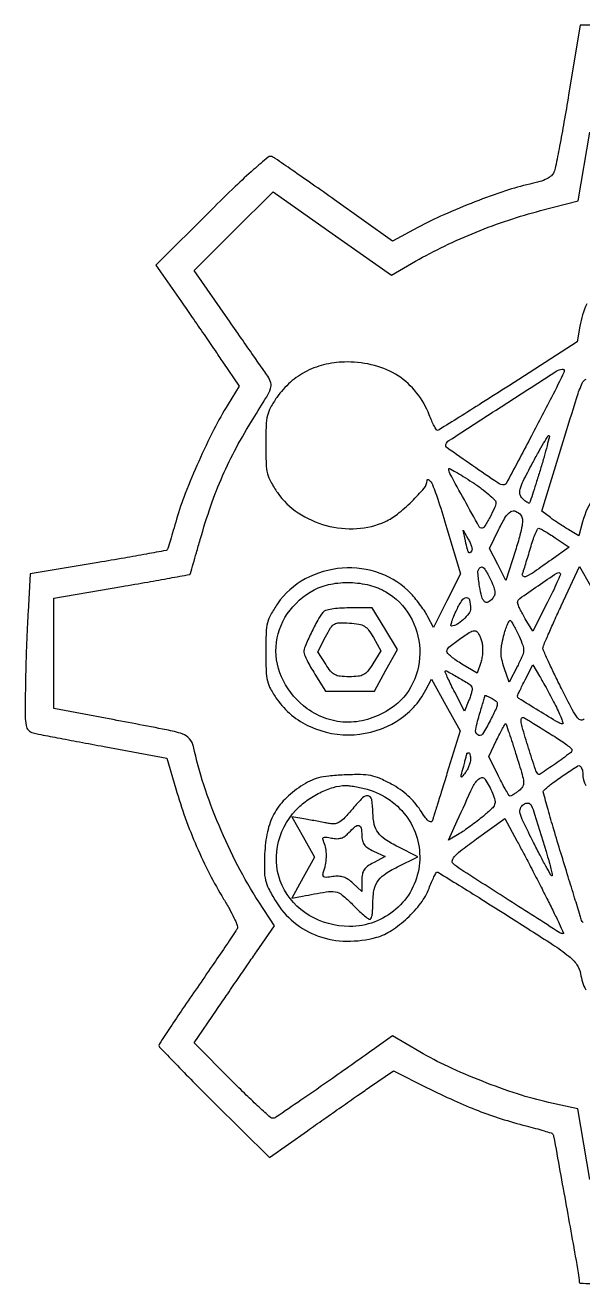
# Model space of a CAD drawing. Extents: x 0 to 351, y 1 to 349.
# Drawn here: x 0.1 to 154, y 1 to 349 of the extents above; entities that cross this region are included whole.
import ezdxf

# ---------------------------------------------------------------- set-up
doc = ezdxf.new("R2010")
doc.units = 0

msp = doc.modelspace()

# ---------------------------------------------------------------- linework, layer by layer
for points in [[(175.051266, 349), (153.319348, 349), (150.099843, 329.75, -0.002299), (148.805667, 322.224762, -0.003267), (147.580623, 315.547371, -0.001847), (146.489383, 309.923956, -0.047213), (146.044779, 308.43254, -0.11402), (145.320003, 307.398051, -0.067016), (144.066148, 306.54251, -0.045353), (142.15741, 305.792743, -0.01676), (139.35461, 305.076684, 0.026126), (132.687057, 303.239618, 0.012137), (124.23738, 300.199544, 0.012103), (115.659254, 296.634852, 0.019012), (108.493734, 293.119712), (101.487469, 289.345771), (85.493734, 300.718908, 0.00139), (79.267317, 305.120508, 0.002081), (73.80315, 308.926647, 0.000851), (69.102059, 312.160477, 0.045741), (68.155286, 312.689357, 0.286581), (67.134782, 312.54535, 0.006109), (63.1217, 309.091754, 0.010808), (58.053462, 304.422575, 0.004641), (51.483582, 297.983607), (36.156591, 282.680547), (43.188139, 272.590273, -0.000924), (46.206557, 268.24174, -0.000725), (49.463081, 263.516989, -0.000733), (52.478289, 259.114928, -0.001806), (54.675556, 255.871819), (59.131424, 249.243637), (56.077052, 244.279649, 0.020872), (52.153939, 237.263766, 0.011875), (47.973939, 228.484774, 0.011878), (44.270403, 219.648138, 0.024024), (41.86122, 212.5, -0.001898), (40.968062, 209.403706, -0.002905), (40.168066, 206.727176, -0.001008), (39.45996, 204.423922, -0.078559), (39.291736, 204.081875, -0.195369), (38.975374, 203.87863, -0.000478), (33.576253, 202.872638, -0.002908), (27.45761, 201.775401, -0.001794), (20.248542, 200.55248), (1.5, 197.44121), (0.872536, 186.970605, 0.004065), (0.623067, 182.151954, 0.002263), (0.393395, 176.276649, 0.002256), (0.214716, 170.329037, 0.003653), (0.122536, 165.269052, 0.00323), (0.090627, 158.098103, 0.044189), (0.325605, 155.503871, 0.147753), (0.982066, 154.218022, 0.142298), (2.25, 153.487529, 0.011838), (3.801969, 153.146488, 0.000585), (8.939584, 152.15062, 0.000946), (15.048219, 150.985927, 0.000683), (21.863479, 149.709497), (39.226958, 146.48204), (41.677625, 137.993442, 0.016283), (44.272844, 129.991527, 0.015752), (47.409519, 122.085192, 0.016011), (50.977762, 114.529362, 0.018487), (54.867012, 107.579429, -0.010781), (56.45045, 104.849467, -0.015749), (57.715482, 102.374693, -0.01115), (58.640013, 100.29744, -0.198331), (58.643509, 99.579429, -0.05061), (58.233959, 98.807597, -0.000673), (55.21874, 94.307428, -0.00192), (51.696966, 89.10972, -0.001259), (47.601975, 83.147985, 0.001881), (43.537743, 77.215239, 0.003003), (40.11433, 72.111725, 0.000636), (37.142248, 67.61057, 0.146613), (37, 67.135885, 0.193393), (37.180184, 66.687458, 0.000612), (41.479687, 62.212112, 0.003286), (46.403582, 57.166171, 0.002036), (52.25, 51.301033), (67.5, 36.126266), (78, 43.564282, -0.000634), (82.505097, 46.747048, -0.000509), (87.360683, 50.160827, -0.000514), (91.855695, 53.307383, -0.001312), (95.121475, 55.575734), (101.74295, 60.14917), (110.902702, 55.548866, 0.00917), (118.493797, 51.909155, 0.014721), (125.10903, 49.117656, 0.015904), (131.485845, 46.87582, 0.013624), (138.328466, 44.915511, -0.004049), (140.985072, 44.209184, -0.006058), (143.292993, 43.545341, -0.00279), (145.241939, 42.947221, -0.121099), (145.607298, 42.726036, -0.152817), (145.959321, 42.053334, -0.000118), (149.43883, 22.777614, -0.000388), (152.760755, 4.267865, -0.042235), (152.994027, 1.75, 0.400624), (153.290121, 1.444676, 0.001139), (159.455149, 1.220313, 0.005327)], [(155.943222, 30.051942), (152.618676, 49.603885), (144.559338, 51.393824, -0.023917), (136.012283, 53.725956, -0.015127), (126.284242, 57.21593, -0.015136), (116.799272, 61.281853, -0.024222), (109, 65.378801), (101.5, 69.794528), (97, 66.591555, -0.00131), (84.906389, 58.031306, -0.003444), (76.176433, 51.975717, -0.001119), (69.292646, 47.293192, -0.149881), (68.336535, 47, -0.186728), (67.763089, 47.221894, -0.002107), (64.668004, 50.062914, -0.006143), (61.118869, 53.430283, -0.003923), (57.072809, 57.426942), (46.681353, 67.853884), (52.865243, 76.882606, -0.000176), (55.590823, 80.859056, -0.000122), (58.673644, 85.350954, -0.000123), (61.635793, 89.662488, -0.000254), (63.95476, 93.032393), (68.860385, 100.153458), (64.556842, 106.826729, -0.023863), (58.782363, 116.794768, -0.019869), (53.592272, 127.887926, -0.020125), (49.377795, 139.165513, -0.02715), (46.545493, 149.680922, 0.127358), (45.451379, 151.877255, 0.136494), (43.45379, 153.197349, 0.030466), (39.07835, 154.322675, 0.001118), (22.25, 157.534451), (8, 160.221138), (8, 175.44582), (8, 190.670501), (26.73953, 193.908114, 0.000756), (33.933542, 195.162226, 0.001246), (40.010574, 196.246712, 0.000088), (45.466161, 197.235329, 0.198257), (45.602464, 197.322864, 0.081262), (45.675961, 197.476458, 0.000148), (46.470996, 200.201766, 0.001092), (47.357206, 203.267869, 0.000676), (48.38588, 206.874638, -0.014465), (51.338519, 216.240051, -0.019577), (54.576203, 224.50204, -0.020154), (58.36824, 232.293649, -0.016917), (62.989532, 240.23416, 0.003743), (66.742625, 246.308949, 0.053395), (67.824397, 248.611316, 0.150756), (67.877791, 250.214533, 0.085664), (67.049297, 251.988718, -0.000103), (65.928031, 253.601292, -0.000009), (63.088311, 257.687246, -0.000012), (59.701372, 262.561006, -0.000009), (56.018223, 267.861483), (46.734076, 281.222965), (57.621775, 292.110664), (68.509474, 302.998363), (84.839049, 291.461346), (101.168624, 279.924329), (107.834312, 283.766165, -0.018734), (115.802828, 287.969435, -0.015664), (124.54901, 291.839682, -0.015596), (133.566298, 295.173114, -0.018038), (142.35014, 297.76402), (152.754435, 300.429067), (155.951348, 319.464534, -0.00088)], [(155.083972, 271.993938, 0.065499), (153.193095, 265.853235), (152.455235, 261.5), (133.477618, 249.314929, -0.00115), (126.158034, 244.638942, -0.001849), (119.894271, 240.69015, -0.000307), (114.337195, 237.220253, -0.113542), (113.885858, 237.064929, -0.291018), (113.573894, 237.219903, -0.013645), (112.966666, 238.290216, -0.018921), (112.296909, 239.673431, -0.012072), (111.619106, 241.327296, 0.076247), (108.124664, 247.473013, 0.08207), (103.022928, 252.110935, 0.079155), (96.534655, 254.977804, 0.064663), (89, 255.954679, 0.0541), (83.149847, 255.318559, 0.062503), (77.868174, 253.442816, 0.063733), (73.296414, 250.359308, 0.059838), (69.537407, 246.163858, 0.027369), (67.814198, 243.392742, 0.068124), (66.962767, 241.168362, 0.04861), (66.591991, 238.383999, 0.00881), (66.5, 233.163858, 0.008906), (66.594181, 227.877041, 0.050627), (66.977375, 225.093278, 0.068341), (67.869269, 222.82366, 0.024028), (69.729455, 219.849686, 0.095518), (75.445662, 214.269702, 0.080388), (83.174848, 210.795321, 0.079961), (91.644954, 209.924619, 0.09282), (99.5, 211.865662, 0.061854), (102.835078, 213.914619, 0.025957), (106.780284, 217.419537, 0.020946), (110.227555, 221.115178, 0.179067), (111, 223.202881, -0.661414), (111.539163, 223.43216, -0.103014), (112.473739, 222.06275, -0.020377), (114.1823, 217.422623, -0.005552), (116.498192, 209.961241), (120.237902, 197.422481), (116.503713, 190.007373), (112.769524, 182.592265), (111.268148, 185.546132, 0.027901), (110.472391, 186.916707, 0.012622), (109.287369, 188.622859, 0.012453), (107.943036, 190.36502, 0.016652), (106.633386, 191.872112, 0.118348), (98.108802, 197.5364, 0.106524), (87.593915, 199.003466, 0.106261), (77.387023, 196.009237, 0.117213), (69.729455, 189.150314, 0.024028), (67.869269, 186.17634, 0.068341), (66.977375, 183.906722, 0.050627), (66.594181, 181.122959, 0.008906), (66.5, 175.836142, 0.00881), (66.591991, 170.616001, 0.04861), (66.962767, 167.831638, 0.068124), (67.814198, 165.607258, 0.027369), (69.537407, 162.836142, 0.134549), (78.732619, 155.212107, 0.122263), (90.884782, 152.98265, 0.122829), (102.625585, 156.695804, 0.136541), (110.699747, 165.386267), (112.21379, 168.314104), (116.169956, 161.181048), (120.126122, 154.047992), (116.510994, 142.273996, -0.00032), (115.091489, 137.661389, -0.00045), (113.818224, 133.546537, -0.000263), (112.739304, 130.077271, -0.006143), (112.42068, 129.097193, -0.382115), (112.005363, 128.862586, -0.132387), (111.34065, 129.207825, -0.050372), (110.379394, 130.286583, -0.015379), (109.150103, 132.097193, 0.035433), (107.603911, 134.189004, 0.032433), (105.734455, 136.108433, 0.031244), (103.560229, 137.835488, 0.027801), (101.103633, 139.352537, 0.021078), (97.88852, 140.927401, 0.055895), (95.448437, 141.686636, 0.047173), (92.672217, 141.953148, 0.011723), (88.103156, 141.852537, 0.012878), (83.861138, 141.549929, 0.039615), (81.029621, 141.045908, 0.05015), (78.694745, 140.178862, 0.03222), (76.185417, 138.741462, 0.050924), (71.769461, 135.123658, 0.072841), (68.761192, 131.059864, 0.069872), (66.964599, 126.17296, 0.042809), (66.184393, 120.073121, 0.011927), (66.10232, 115.462187, 0.055117), (66.411124, 112.816118, 0.062214), (67.275101, 110.453398, 0.017797), (69.184393, 107.04344, 0.084263), (74.278829, 101.165895, 0.086206), (80.989719, 97.354311, 0.083047), (88.812527, 95.940203, 0.071135), (97.122668, 97.017423, 0.078752), (101.182189, 98.869972, 0.041671), (105.535412, 102.308877, 0.041514), (109.297964, 106.463416, 0.072159), (111.56016, 110.518355, -0.009427), (112.253557, 112.236103, -0.014748), (112.920896, 113.683517, -0.008827), (113.522409, 114.841291, -0.275139), (113.788992, 115, -0.139002), (114.171328, 114.891615, -0.000256), (119.810102, 111.411301, -0.001844), (126.141219, 107.466864, -0.001138), (133.560001, 102.783153, -0.002151), (145.643395, 95.042923, -0.025215), (150.179749, 91.773898, -0.071206), (152.374172, 89.436071, -0.113745), (153.398644, 86.908478, 0.074773), (154.807423, 82.477514, 0.04839)], [(157.089212, 218.68033, 0.083118), (153.950655, 211.816748), (152.907222, 207.941733), (150.137557, 209.577815, -0.008187), (148.908285, 210.331383, -0.005188), (147.499453, 211.247751, -0.00521), (146.134253, 212.176702, -0.009587), (145.046097, 212.965229), (142.724303, 214.716562), (148.591076, 233.956323, -0.001645), (152.35472, 246.15497, -0.027285), (153.840015, 250.13585, -0.192435), (154.897182, 251.179381, -0.364594)], [(154.387616, 157.370583, -0.316705), (153.54806, 156.994773, -0.186198), (152.574805, 157.605931, -0.040044), (151.107212, 159.937174, -0.004116), (148.137616, 165.731831, -0.003342), (146.168804, 169.71906, -0.005017), (144.509175, 173.22665, -0.002181), (143.137867, 176.236187, -0.106193), (143, 176.878002, -0.100059), (143.131018, 177.526151, -0.001911), (144.482665, 180.698929, -0.004554), (146.113112, 184.392947, -0.003025), (148.047371, 188.601447), (153.094743, 199.410554), (156.098808, 194.150633, 0.027986)], [(154.07085, 101.114093, -0.179778), (153.640017, 101.690338, 0.002406), (153.256798, 102.969603, 0.000085), (151.750376, 107.908734, 0.000157), (149.967805, 113.743166, 0.00011), (147.955146, 120.31812, -0.002314), (146.004859, 126.791121, -0.003783), (144.418763, 132.29758, -0.00065), (143.06536, 137.157815, -0.271175), (143.151453, 137.482324, -0.034317), (145.398219, 139.426202, -0.012229), (148.853025, 141.893577, -0.004748), (152.495772, 144.312765, -0.285717), (153.25, 144.32795, -0.129525), (153.538201, 144.034695, -0.047363), (153.779687, 143.500321, -0.043008), (153.944579, 142.837482, -0.039484), (154, 142.136764, 0.127622), (154.81804, 138.984037, 0.044017)]]:
    msp.add_lwpolyline(points, format="xyb")
for points in [[(148.821704, 253.25, -0.010974), (145.370605, 246.160866, -0.002826), (139.485498, 234.874379, -0.000297), (132.841855, 222.324999, -0.27765), (132.301705, 222, -0.149051), (130.552861, 222.53318, -0.003742), (123.613305, 227.273991, -0.002326), (116.521244, 232.246289, -0.330398), (116.221025, 233.163076, -0.169752), (117.065431, 234.255474, -0.000535), (131.905507, 243.880501, -0.000687), (146.619209, 253.372538, -0.126121), (148.333333, 253.941802, -0.095523), (148.624754, 253.906443, -0.162632), (148.820542, 253.762592, -0.16474), (148.889032, 253.531524, -0.098493)], [(142.327332, 226.401718, -0.001944), (141.267226, 222.958167, -0.002986), (140.31989, 219.98549, -0.001008), (139.481388, 217.42521, -0.083548), (139.288575, 217.059524, -0.328282), (139.056259, 216.991594, -0.047312), (138.582216, 217.217359, -0.038611), (137.992249, 217.635175, -0.023005), (137.356051, 218.215378, -0.134649), (136.667684, 219.424044, -0.131479), (136.683724, 220.826676, -0.048929), (137.540193, 223.030442, -0.005276), (140.063447, 227.888934, -0.004594), (141.737695, 230.962773, -0.007826), (143.200291, 233.496137, -0.00256), (144.479239, 235.60881, -0.485128), (144.698535, 235.634798, -0.263002), (144.782125, 235.333987, -0.002017), (144.138681, 232.785894, -0.006685), (143.3395, 229.838163, -0.004159)], [(129.979193, 217.154292, -0.111906), (129.664204, 215.657553, -0.01861), (128.329805, 213.014415, -0.013343), (126.811688, 210.43185, -0.265739), (126.034392, 210.014036, -0.265338), (125.436927, 210.376232, -0.000961), (121.305737, 217.846276, -0.001679), (117.328568, 225.128355, -0.124774), (117, 226.424508, -0.567476), (117.187996, 226.536808, -0.005324), (118.903263, 225.589717, -0.010568), (120.993753, 224.347167, -0.005956), (123.479193, 222.75644, -0.013383), (125.962861, 221.027933, -0.019147), (128.061235, 219.355028, -0.015367), (129.664416, 217.885066, -0.198167)], [(136.899501, 213.621093, -0.161225), (137.327314, 212.527914, -0.05144), (137.239818, 210.760469, -0.030577), (136.664206, 208.104029, -0.007865), (135.407245, 203.895723), (132.770599, 195.549259), (130.503414, 199.993307), (128.23623, 204.437356), (130.826433, 209.718678, -0.020525), (132.676573, 213.129455, -0.115913), (134.106112, 214.607075, -0.251671), (135.453626, 214.712446, -0.116272)], [(123.312128, 203.696017, -0.125596), (122.863335, 203.263147, -0.407718), (122.501338, 203.358218, -0.075765), (122.162161, 204.187024, -0.006053), (121.632546, 206.5), (120.983738, 209.5), (122.404133, 207.012549, -0.027758), (122.910303, 205.999427, -0.035166), (123.25677, 205.012244, -0.037834), (123.418925, 204.176296, -0.168966)], [(146.368132, 207.395816), (150.200532, 204.791633), (145.350266, 201.318407, -0.004664), (140.640433, 198.011769, -0.037608), (138.357776, 196.681653, -0.267314), (137.546746, 196.738509, -0.349468), (137.331216, 197.420751, 0.01351), (137.670122, 198.380689, 0.002412), (138.245822, 200.193209, 0.002605), (138.89926, 202.324354, 0.002348), (139.553804, 204.537085, -0.011016), (140.212868, 206.630949, -0.017299), (140.880125, 208.395269, -0.011632), (141.500109, 209.785725, -0.28975), (141.838824, 210, -0.123478), (142.275664, 209.89045, -0.007596), (143.456782, 209.235021, -0.010914), (144.849319, 208.3934, -0.007847)], [(129.056226, 190.567748, -0.098899), (127.857679, 189.596715, -0.322414), (126.902705, 189.731316, -0.138692), (126.1347, 191.038002, -0.022096), (125.505315, 193.968542, -0.023852), (125.048269, 197.769425, -0.246752), (125.659541, 199.168706, -0.437609), (126.744617, 199.004815, -0.036229), (128.341064, 196.238789, -0.014884), (129.346569, 193.994809, -0.066611), (129.714039, 192.604908, -0.113348), (129.608558, 191.556644, -0.091934)], [(99.635564, 192.473422, -0.128843), (106.280834, 185.815279, -0.121393), (108.995942, 176.600969, -0.122931), (107.107689, 167.270852, -0.134167), (101.083734, 160.277445, -0.067493), (95.292177, 157.420905, -0.079796), (89.273674, 156.423827, -0.081963), (83.376076, 157.36733, -0.076327), (77.933037, 160.163468, -0.11777), (71.34162, 167.841047, -0.13428), (69.346318, 177.29505, -0.135917), (72.443685, 186.363196, -0.121938), (79.871046, 192.994014, -0.074563), (84.411872, 194.586336, -0.05374), (89.771526, 195.021651, -0.053569), (95.121704, 194.30384, -0.072548)], [(144.187659, 189.375054), (140.247636, 181.544455), (138.127556, 185.022228, -0.011931), (137.316465, 186.427095, -0.014823), (136.633071, 187.772154, -0.01314), (136.127818, 188.921522, -0.099701), (136.017081, 189.5, -0.239574), (136.581167, 190.583798, -0.005071), (141.672585, 194.145918, -0.00433), (146.879281, 197.644751, -0.356106), (147.780044, 197.55329, -0.306149), (147.838715, 197.250213, -0.002733), (146.868181, 195.007533, -0.008084), (145.673131, 192.402174, -0.004987)], [(82.24346, 186.75, 0.045318), (80.829249, 184.614186, 0.012369), (78.997676, 181.004486, 0.009069), (77.325481, 177.326153, 0.106214), (77.019, 175.789838, 0.099991), (77.182865, 175.03602, 0.011971), (77.908627, 173.483577, 0.013878), (78.877235, 171.663262, 0.010993), (80.020837, 169.75), (83.003673, 165), (89.751837, 165.011865), (96.5, 165.02373), (99.667689, 170.792512), (102.835379, 176.561294), (99.337283, 182.280647), (95.839188, 188), (89.542039, 188, 0.015597), (86.883353, 187.917046, 0.026816), (84.682711, 187.660617, 0.029842), (83.020427, 187.272653, 0.152773)], [(122.984687, 187.806704, -0.165356), (122.546937, 186.479992, -0.044448), (121.037832, 184.811524, -0.044849), (119.235589, 183.421338, -0.142809), (117.790491, 183, -0.477764), (117.603526, 183.231489, -0.023444), (117.89171, 184.319671, -0.023663), (118.425808, 185.768945, -0.012964), (119.208617, 187.492497, -0.029654), (120.700662, 190.150273, -0.233337), (121.878348, 190.8586, -0.378508), (122.722678, 190.229084, -0.04939)], [(136.416493, 180.185185, -0.019218), (137.434664, 177.674018, -0.101332), (137.648065, 176.21053, -0.09031), (137.283543, 174.703407, -0.013613), (135.941491, 171.886875), (133.702677, 167.5), (132.320505, 171.490264, -0.027354), (131.676279, 173.741155, -0.05103), (131.445558, 175.621487, -0.047363), (131.593353, 177.600725, -0.020428), (132.145423, 180.190349, -0.014128), (132.654957, 181.968024, -0.024911), (133.188893, 183.398638, -0.02398), (133.686191, 184.415189, -0.429128), (134.002597, 184.498395, -0.117755), (134.340327, 184.1589, -0.009535), (134.979839, 183.065658, -0.012424), (135.693512, 181.712633, -0.009225)], [(96.201164, 179.846674), (98.282615, 176.193348), (96.059748, 172.596674, -0.026885), (94.655533, 170.576084, -0.1024), (93.492761, 169.585468, -0.100411), (92.020009, 169.127661, -0.025313), (89.5, 169, -0.024953), (87.000401, 169.124822, -0.097759), (85.529147, 169.571389, -0.102973), (84.378223, 170.530637, -0.029305), (83.033545, 172.445723), (80.903972, 175.891445), (82.999277, 179.998582, -0.018885), (84.404342, 182.513397, -0.125946), (85.422843, 183.506846, -0.128202), (86.785165, 183.880013, -0.019843), (89.607148, 183.80286, -0.024503), (92.198887, 183.500832, -0.094123), (93.715299, 182.942652, -0.099401), (94.877905, 181.884187, -0.029065)], [(126.123958, 178.628896, -0.049466), (126.330968, 177.366006, -0.028782), (126.340302, 175.828804, -0.028544), (126.170676, 174.272287, -0.042477), (125.831131, 172.945427), (124.805306, 170.002742), (120.652653, 172.479086, -0.016602), (119.061982, 173.500714, -0.023324), (117.719842, 174.52262, -0.020879), (116.717716, 175.436089, -0.200081), (116.5, 175.958378, -0.224388), (117.066309, 177.156741, -0.016928), (119.995371, 179.402051, -0.017389), (123.068355, 181.439132, -0.208428), (124.44548, 181.6327, -0.162028), (124.85803, 181.354924, -0.036861), (125.328543, 180.641837, -0.034456), (125.773933, 179.697431, -0.027624)], [(123.406482, 166.149339, -0.174441), (123.494267, 165.73093, -0.022097), (123.323941, 164.809493, -0.023777), (123.010449, 163.696354, -0.01768), (122.563657, 162.5), (121.32074, 159.5), (118.66037, 164.716756, -0.003613), (117.640912, 166.752029, -0.005387), (116.781484, 168.547824, -0.002471), (116.075149, 170.085323, -0.10683), (116, 170.433031, -0.570505), (116.345849, 170.637484, -0.00534), (119.488328, 168.864482, -0.008325), (122.51417, 167.046529, -0.115743)], [(146.489268, 161.021178, -0.009475), (147.419916, 159.094961, -0.016982), (148.099432, 157.474971, -0.012598), (148.546148, 156.204093, -0.509103), (148.397657, 156, -0.136012), (147.260315, 156.315216, -0.002481), (141.856871, 159.596157, -0.00157), (136.333699, 163.011347, -0.259037), (136, 163.612242, -0.104389), (136.067229, 163.930743, -0.003316), (136.612307, 165.142589, -0.006296), (137.28577, 166.56607, -0.004312), (138.084451, 168.165537), (140.168901, 172.251398), (142.056873, 169.146877, -0.008372), (142.957927, 167.607744, -0.003382), (144.137677, 165.479338, -0.003345), (145.376874, 163.170973, -0.00424)], [(128.403928, 156.81041, -0.027148), (126.289722, 153.146019, -0.432324), (125.022109, 152.919157, -0.292272), (124.443425, 154.442365, -0.022267), (125.583887, 158.905771, 0.001409), (126.11911, 160.687175, 0.002159), (126.571907, 162.234218, 0.000726), (126.955493, 163.573406, 0.059965), (126.989176, 163.785184, -0.496106), (127.08201, 163.850317, -0.015745), (127.584093, 163.672296, -0.019155), (128.2315, 163.390505, -0.010641), (128.999227, 163.000414, -0.067202), (130.099544, 162.205551, -0.230684), (130.39959, 161.402471, -0.087791), (130.055627, 160.164504, -0.00572)], [(146.248212, 152.445931, -0.009953), (148.067855, 151.266173, -0.014949), (149.602162, 150.159167, -0.009752), (150.81345, 149.190791, -0.222133), (150.998212, 148.798041, -0.239522), (150.563442, 147.937109, -0.004734), (146.446512, 144.976168, -0.003987), (142.238075, 142.059415, -0.387129), (141.572721, 142.153609, -0.095272), (140.931212, 143.323796, -0.002265), (139.040737, 149.287639, -0.002787), (137.239673, 155.17526, -0.072952), (137, 156.809182, -0.069556), (137.097134, 157.504045, -0.334788), (137.396203, 157.729939, -0.130012), (137.966222, 157.579649, -0.011582), (139.25, 156.810941, 0.000965), (140.427899, 156.071212, 0.000285), (142.23385, 154.943349, 0.000287), (144.265314, 153.677876, 0.000309)], [(135.599155, 147.456369, -0.003989), (137.262386, 141.968097, -0.052036), (137.648108, 139.875704, -0.1502), (137.364979, 138.608696, -0.101524), (136.381461, 137.488172, -0.011775), (135.62137, 136.940335, -0.01495), (134.89356, 136.472731, -0.012963), (134.269212, 136.119181, -0.108088), (133.958318, 136.031803, -0.274128), (133.659683, 136.185936, -0.006102), (132.783693, 137.624326, -0.012064), (131.792917, 139.392748, -0.007646), (130.720254, 141.497817), (128.023872, 146.995633), (130.211202, 151.497817, -0.004515), (131.069085, 153.223771, -0.007259), (131.834854, 154.677484, -0.002329), (132.515029, 155.910764, -0.271955), (132.666959, 156, -0.319477), (132.807622, 155.899907, -0.000819), (133.639018, 153.490308, -0.004411), (134.558513, 150.732127, -0.002682)], [(123, 146.19113, -0.062471), (122.895616, 145.358927, -0.030889), (122.568842, 144.343408, -0.030077), (122.094126, 143.317028, -0.038537), (121.532227, 142.44113, -0.009727), (120.649817, 141.320153, -0.593887), (120.449071, 141.358211, -0.143613), (120.437476, 141.798318, -0.002829), (121.032227, 143.993398, 0.001763), (121.403103, 145.350742, 0.00266), (121.715717, 146.535987, 0.001038), (121.976516, 147.555296, 0.062182), (122, 147.743398, -0.187018), (122.037973, 147.841368, -0.089516), (122.146875, 147.924623, -0.069342), (122.308661, 147.98107, -0.049347), (122.5, 148, -0.282334), (122.693016, 147.881569, -0.050149), (122.853125, 147.468644, -0.041319), (122.96375, 146.884273, -0.026131)], [(129.078148, 136.811333, -0.03402), (129.739178, 134.847468, -0.160581), (129.66677, 133.676795, -0.11106), (128.893224, 132.549568, -0.01244), (126.547011, 130.47815, -0.009304), (124.872105, 129.124305, -0.007211), (123.00056, 127.711097, -0.007299), (121.215445, 126.442767, -0.017397), (119.844501, 125.567216), (116.966449, 123.867109), (119.348499, 129.183554, -0.005033), (123.683612, 138.603742, -0.11666), (125.513473, 140.896264, -0.442731), (127.08816, 140.628075, -0.043983)], [(94.5, 137.896221, -0.178578), (105.672539, 129.918679, -0.183337), (108.83307, 116.697007, -0.184504), (102.425572, 104.767957, -0.180157), (89.622304, 100, -0.134526), (78.455306, 103.059869, -0.15227), (71.038239, 111.286636, -0.15602), (69.71239, 122.107326, -0.142265), (74.818845, 132.15367, -0.048844), (77.791342, 134.762306, -0.040421), (81.402055, 136.935947, -0.041753), (85.144664, 138.420523, -0.068863), (88.5, 138.95053, -0.037046), (89.534219, 138.893693, -0.011246), (91.0875, 138.656632, -0.011196), (92.821871, 138.311673, -0.011982)], [(90.480389, 132.541373, -0.014242), (88.359228, 130.098154, -0.0637), (86.911933, 128.878793, -0.106751), (85.602015, 128.385428, -0.085709), (84.092734, 128.420887, 0.002483), (82.824937, 128.664084, 0.001028), (81.108057, 128.980946, 0.001017), (79.266309, 129.313072, 0.001311), (77.572992, 129.610299), (73.645984, 130.288996), (76.778099, 124.739193), (79.910213, 119.18939), (76.821011, 113.485787), (73.731808, 107.782185), (76.615904, 108.356893, -0.006912), (83.13428, 109.562362, -0.083597), (85.673275, 109.568043, -0.132931), (87.617196, 108.67915, -0.026365), (90.452948, 106.058951, 0.009383), (92.025332, 104.503879, 0.013498), (93.478851, 103.192317, 0.009227), (94.725413, 102.166295, 0.169137), (95.202948, 102, 0.281922), (95.510611, 102.188452, 0.050341), (95.765866, 102.844531, 0.04143), (95.94221, 103.773329, 0.02621), (96, 104.875, -0.029253), (96.268795, 109.465397, -0.104555), (97.203558, 112.236572, -0.110795), (99.147104, 114.304616, -0.034954), (102.837108, 116.44615), (108.489417, 119.218302), (103.056045, 121.9716, -0.02768), (99.474347, 124.043173, -0.08959), (97.487793, 125.925322, -0.105102), (96.457741, 128.205875, -0.046604), (96.054972, 131.5, 0.032156), (95.72522, 135.042627, 0.317302), (94.737836, 136.057621, 0.249185), (93.213569, 135.57985, 0.023043)], [(144.30121, 119.25, -0.007141), (144.880122, 117.236527, -0.012288), (145.296753, 115.542187, -0.006228), (145.58387, 114.154897, -0.471521), (145.456136, 114, -0.271994), (145.204995, 114.147532, -0.001478), (143.792763, 116.698768, -0.005746), (142.206304, 119.665094, -0.003548), (140.405935, 123.187295, -0.003878), (137.557936, 128.969377, -0.048512), (136.715378, 131.25645, -0.157247), (136.791434, 132.615224, -0.143809), (137.645899, 133.731053, -0.172937), (138.887902, 134.100514, -0.278548), (139.773584, 133.4989, -0.033382), (140.700547, 131.066205, -0.000767)], [(144.080296, 107.75, -0.003412), (145.942129, 104.010707, -0.005849), (147.436798, 100.864063, -0.00154), (148.673889, 98.157186, -0.545132), (148.57256, 98, -0.143011), (147.649516, 98.269522, -0.000246), (133.68039, 107.197343, -0.000687), (120.343583, 115.756131, -0.046407), (118.22341, 117.417529, -0.301401), (118.015633, 118.313412, -0.100993), (118.7638, 119.509703, -0.03929), (120.722825, 121.270158, -0.006889), (124.702143, 124.231355), (132.457465, 129.838102), (135.799911, 123.669051, -0.003013), (137.424622, 120.626746, -0.00121), (139.611033, 116.448096, -0.001197), (141.944982, 111.934714, -0.001514)], [(93, 125.181427, 0.057236), (93.16785, 123.719919, 0.103085), (93.673111, 122.630144, 0.088505), (94.633026, 121.727486, 0.033968), (96.237174, 120.829754), (99.474348, 119.296655), (96.237174, 117.622647, 0.033541), (94.587713, 116.624232, 0.092328), (93.639945, 115.657126, 0.101793), (93.155508, 114.472811, 0.046381), (93, 112.800006), (93, 109.651372), (90.555987, 111.947403, 0.040273), (89.229309, 113.006453, 0.068834), (87.958992, 113.629096, 0.07085), (86.593666, 113.873062, 0.045303), (84.9818, 113.784021, -0.014217), (83.153563, 113.568587, -0.170944), (82.476508, 113.741288, -0.293318), (82.25678, 114.244357, -0.04008), (82.54129, 115.412304, 0.037275), (83.067782, 117.522158, 0.041994), (83.247434, 119.603781, 0.04495), (83.076555, 121.547491, 0.059415), (82.558142, 123.246098, -0.04915), (82.256671, 124.166002, -0.332137), (82.441558, 124.576837, -0.163362), (83.060373, 124.691175, -0.014061), (84.667488, 124.416502, 0.044638), (86.135367, 124.257086, 0.081418), (87.325214, 124.429029, 0.083474), (88.378201, 124.967299, 0.049068), (89.427967, 125.920404, -0.029573), (91.133489, 127.594513, -0.234401), (92.172267, 127.866947, -0.307175), (92.823564, 127.196274, -0.0437)]]:
    msp.add_lwpolyline(points, format="xyb", close=True)

doc.saveas('drawing.dxf')
